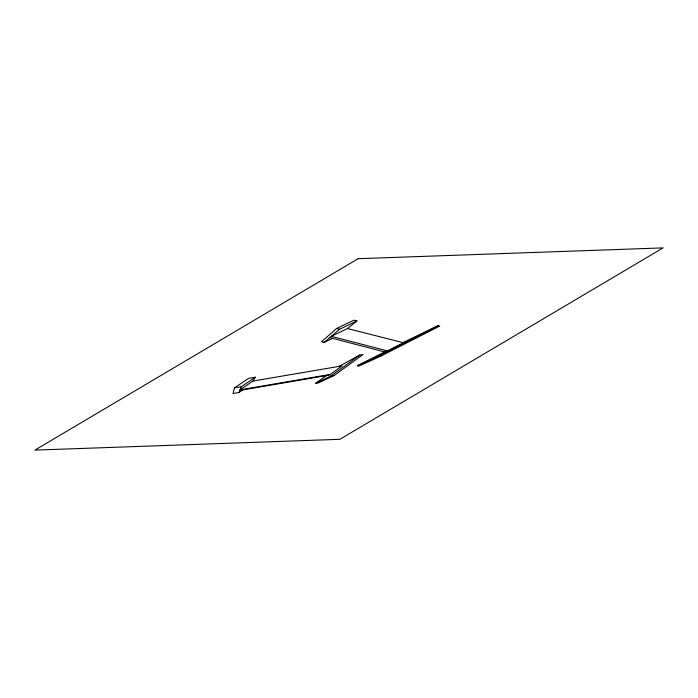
<?xml version="1.0" encoding="UTF-8"?>
<svg xmlns="http://www.w3.org/2000/svg" width="698" height="698" viewBox="0 0 698 698"><rect width="100%" height="100%" fill="white"/><g stroke="black" fill="none" stroke-linecap="round" stroke-linejoin="round"><path stroke-width="1.05" d="M234.484 387.879L233.053 393.532L238.899 392.529L241.325 386.709L255.337 377.208L248.593 378.36L234.484 387.879L241.325 386.709M252.964 381.047L342.116 365.874L330.346 374.398L240.016 389.85L252.964 381.047L255.337 377.208M347.456 328.54L403.514 342.753L387.46 350.928L331.314 336.314L347.456 328.54L356.957 320.932L353.93 320.181L336.628 328.444L321.499 341.758L324.099 342.448L332.588 338.338M324.099 342.448L339.664 329.22L356.957 320.932M326.298 375.62L315.566 383.377L318.454 382.879L334.246 375.463L363.021 354.497L359.758 355.055L339.062 366.389M315.566 383.377L330.878 376.039L359.758 355.055M238.899 392.529L242.747 389.912M384.572 351.923L357.411 365.735L358.798 366.11L380.846 356.111L439.801 326.036L438.187 325.652L402.903 342.596M357.411 365.735L379.215 355.675L438.187 325.652M330.346 374.398L328.741 375.201L239.78 390.418M387.46 350.928L385.052 352.045L329.788 337.605M330.878 376.039L334.246 375.463M336.628 328.444L339.664 329.22M379.215 355.675L380.846 356.111M358.126 258.696L34.9 450.114L339.874 439.304L663.1 247.886L358.126 258.696"/></g></svg>
